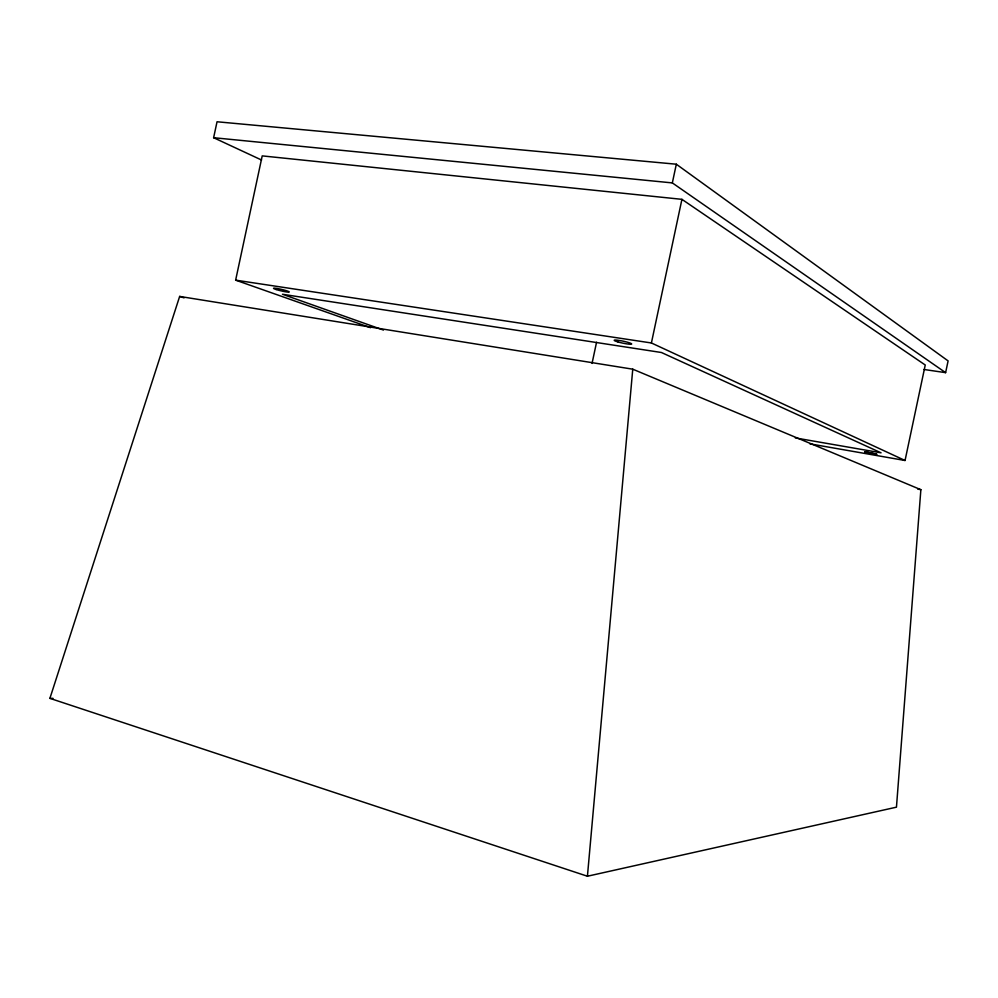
<?xml version="1.0" encoding="UTF-8"?>
<svg xmlns="http://www.w3.org/2000/svg" width="998" height="998" viewBox="0 0 998 998"><rect width="100%" height="100%" fill="white"/><g stroke="black" fill="none" stroke-linecap="round" stroke-linejoin="round"><path stroke-width="1.5" d="M920.867 489.694L896.454 807.17L587.423 876.232L49.9 698.351L179.652 296.431L632.757 369.185L920.867 489.694L917.798 489.132M587.423 876.232L632.757 369.185M592.051 363.409L596.554 342.252M676.32 164.208L948.1 360.902L945.617 372.653L672.34 182.908L676.32 164.208L217.04 121.768L213.622 137.712L261.551 160.017M681.921 199.338L925.246 365.006L905.049 460.49L651.407 342.975L681.921 199.338L262.212 155.888L235.64 280.151L370.545 327.693M49.9 698.351L53.006 698.338M213.622 137.712L672.34 182.908M924.011 369.485L945.617 372.653M235.64 280.151L651.407 342.975M795.319 437.922L881.059 452.818L661.437 352.506L282.459 294.26L383.469 330.076M809.889 443.848L905.049 460.49M179.652 296.431L184.094 297.866M864.742 451.732L876.743 454.202L864.742 451.732M276.184 289.532A8.109 0.773 13.2 0 0 289.158 292.102A8.109 0.773 13.2 0 0 278.879 288.809A8.109 0.773 13.2 0 0 276.184 289.532M618.036 341.965A8.932 0.998 12 0 0 631.659 344.048A8.932 0.998 12 0 0 619.134 340.43A8.932 0.998 12 0 0 618.036 341.965"/></g></svg>
